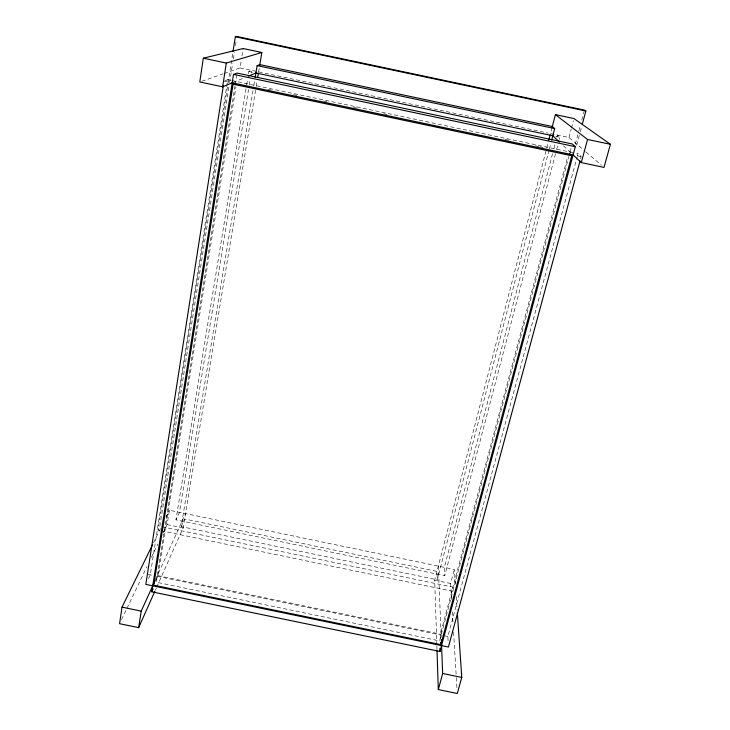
<?xml version="1.0" encoding="UTF-8"?>
<svg xmlns="http://www.w3.org/2000/svg" width="730" height="730" viewBox="0 0 730 730"><rect width="100%" height="100%" fill="white"/><g stroke="black" fill="none" stroke-linecap="round" stroke-linejoin="round"><path stroke-width="0.55" stroke-dasharray="3.65 2.74" d="M230.762 80.3L227.769 79.67L150.27 574.848L148.044 579.611M160.226 530.564L157.99 530.099L227.915 84.059M228.098 82.937L232.861 52.523M228.901 87.171L159.852 526.312L157.99 530.099M229.603 82.663L232.614 63.528M233.326 59.021L234.385 52.268M235.452 45.506L236.155 41.008M235.042 85.857L156.101 582.184L439.579 640.894L568.889 156.43M235.215 84.735L236.903 74.122M155.919 580.423L158.082 575.651L235.927 87.18M163.201 532.79L167.115 524.624L169.415 510.252L454.352 569.436L455.365 584.219M224.156 73.474L240.051 67.926L241.256 60.38M241.94 56.073L243.145 48.527M555.521 153.793L444.762 575.687L175.948 519.87L246.457 86.094M246.64 84.972L247.552 79.351M248.465 73.73L248.83 71.485L251.658 70.381L251.293 72.635M248.538 89.498L179.471 512.341L175.948 519.87M249.277 84.999L250.189 79.378M549.088 150.097L437.279 579.775L181.177 526.604L253.146 89.826M253.885 85.337L254.624 80.847M156.722 587.139L183.13 527.945L256.02 87.591M256.212 86.469L257.142 80.847M258.63 71.859L259.652 65.654M436.841 645.128L434.688 580.177L546.487 149.039M546.77 147.935L548.203 142.414M552.072 127.513L550.493 133.59L568.98 137.495L585.205 151.356M549.371 149.002L550.803 143.491M552.519 153.802L444.342 567.365L444.762 575.687M553.961 148.29L555.119 143.883M556.853 137.258L557.428 135.059L559.864 137.267L559.28 139.466M556.68 149.385L558.131 143.874M451.587 599.357L450.62 583.48L454.352 569.436M568.98 137.495L571.216 129.082M571.49 128.033L573.442 120.669M440.591 638.339L440.427 634.142L567.548 157.279M570.066 152.032L571.143 147.989M575.277 144.23L578.525 132.121M578.817 131.017L580.295 125.514M581.764 120.012L584.42 110.102M576.7 145.115L579.948 132.997M580.24 131.902L581.719 126.4M448.083 640.712L447.873 636.505L577.12 157.005M577.412 155.901L578.005 153.701L575.03 153.072M580.615 158.811L581.208 156.612L578.005 153.701M155.326 590.251L156.257 588.179M181.177 526.604L184.608 518.993L436.96 571.398L437.279 579.775M155.819 578.963L185.502 513.591M121.536 619.606L126.436 609.395M126.929 608.373L147.022 566.498M151.429 557.309L157.808 544.023M153.446 542.892L160.436 528.611M165.92 517.387L169.415 510.252M233.08 82.463L243.199 78.265M224.977 80.756L227.769 79.67M201.909 81.24L223.097 73.84M167.115 524.624L183.13 527.945M434.688 580.177L450.62 583.48M162.087 526.777L454.197 587.413M161.339 530.792L453.376 591.4M158.082 575.651L440.427 634.142M148.007 574.382L153.172 575.45M157.05 576.253L444.013 635.702M444.981 635.903L447.873 636.505M240.051 67.926L548.267 133.115M248.83 71.485L254.907 72.772M555.831 136.41L559.864 137.267M231.766 80.51L574.036 152.862M267.846 89.279L271.186 89.982M293.478 94.69L296.818 95.402M323.563 101.05L326.903 101.762M353.649 107.41L356.997 108.122M383.743 113.77L387.082 114.482M505.206 139.448L508.545 140.16M535.291 145.808L538.64 146.52M539.753 146.748L543.093 147.46M224.046 81.112L229.138 82.189M577.165 155.755L581.208 156.612M586.053 152.086L601.429 165.208M563.46 145.799L572.356 154.176M456.223 596.72L457.162 610.362M452.345 611.84L453.093 624.314M453.576 632.253L456.25 676.491M456.323 677.623L457.08 690.096M438.329 566.115L441.212 637.317M436.878 646.269L436.987 649.691"/><path stroke-width="1.09" d="M152.451 544.936L122.019 607.15L119.574 623.694L138.654 627.636L154.869 591.291M259.697 65.399L261.833 52.487L243.145 48.527L203.314 58.199L199.792 81.979L222.632 86.806L232.916 82.536M138.654 627.636L141.218 611.129L155.353 579.994M222.632 86.806L226.318 63.063L261.833 52.487M223.353 85.62L145.817 584.374L448.412 647.036L580.021 161.011M233.043 51.401L235.334 36.755L236.867 36.5L584.42 110.102L585.861 110.978L582.312 124.191M151.767 591.811L233.527 74.405L237.067 73.082L572.22 143.956L575.322 146.675L439.971 651.479L151.767 591.811L153.063 588.928M235.754 83.056L233.098 84.187L153.756 585.186L440.847 644.636L571.745 155.764L569.482 153.601M255.181 77.471L257.133 65.618L259.825 64.614L552.327 126.509L554.69 128.571L551.661 140.178M257.699 77.48L258.438 72.982M548.777 140.215L550.21 134.694M552.135 127.266L555.411 114.628L573.999 118.561L610.426 144.312L603.993 167.398L581.29 162.598L572.375 154.203M457.318 612.634L461.762 677.431L457.281 693.5L438.31 689.576L442.672 673.48L441.303 639.571M581.29 162.598L587.559 139.476L555.411 114.628M248.346 76.13L256.568 72.708M122.019 607.15L141.218 611.129M442.672 673.48L461.762 677.431M235.334 36.755L585.861 110.978M257.133 65.618L554.69 128.571M203.314 58.199L226.318 63.063M587.559 139.476L610.426 144.312M255.92 72.982L552.811 135.771M233.527 74.405L575.322 146.675M232.195 82.837L573.114 154.897M233.098 84.187L571.745 155.764M552.117 135.114L559.408 141.985M440.765 642.537L440.847 644.636M439.852 648.304L439.971 651.479M437.024 650.832L438.31 689.576"/></g></svg>
